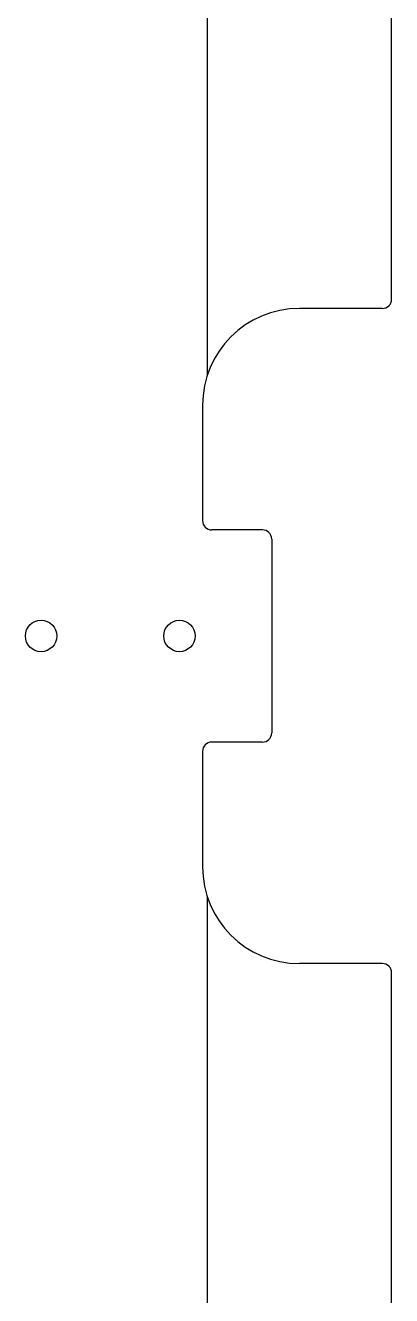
# Model space of a CAD drawing. Header units: millimetres. Extents: x -473 to 157, y -330 to 331.
# Drawn here: x 117.6 to 157.3, y -71.5 to 66.2 of the extents above; entities that cross this region are included whole.
import ezdxf

# ---------------------------------------------------------------- set-up
doc = ezdxf.new("R2010")
doc.units = ezdxf.units.MM

msp = doc.modelspace()

# ---------------------------------------------------------------- linework, layer by layer
at = {"color": 7, "linetype": 'Continuous', "lineweight": 25}
for p, q in [((137.25, 191.3), (137.25, 28.2)), ((157.25, 36.5), (157.25, 183)), ((156.25, 35.5), (147.25, 35.5)), ((136.75, 25), (136.75, 12.5)), ((143.25, 11.5), (137.75, 11.5)), ((144.25, 10.5), (144.25, -10.5)), ((143.25, -11.5), (137.75, -11.5)), ((136.75, -12.5), (136.75, -25)), ((137.25, -28.2), (137.25, -191.3)), ((156.25, -35.5), (147.25, -35.5)), ((157.25, -183), (157.25, -36.5))]:
    msp.add_line(p, q, dxfattribs=at)
for centre in [(119.25, 0), (134.25, 0)]:
    msp.add_circle(centre, 1.7, dxfattribs=at)
for centre, radius, start, end in [((156.25, 36.5), 1, 270, 0), ((147.25, 25), 10.5, 90, 180), ((137.75, 12.5), 1, 180, 270), ((143.25, 10.5), 1, 360, 90), ((143.25, -10.5), 1, 270, 0), ((137.75, -12.5), 1, 90, 180), ((147.25, -25), 10.5, 180, 270), ((156.25, -36.5), 1, 360, 90)]:
    msp.add_arc(centre, radius, start, end, dxfattribs=at)

doc.saveas('drawing.dxf')
